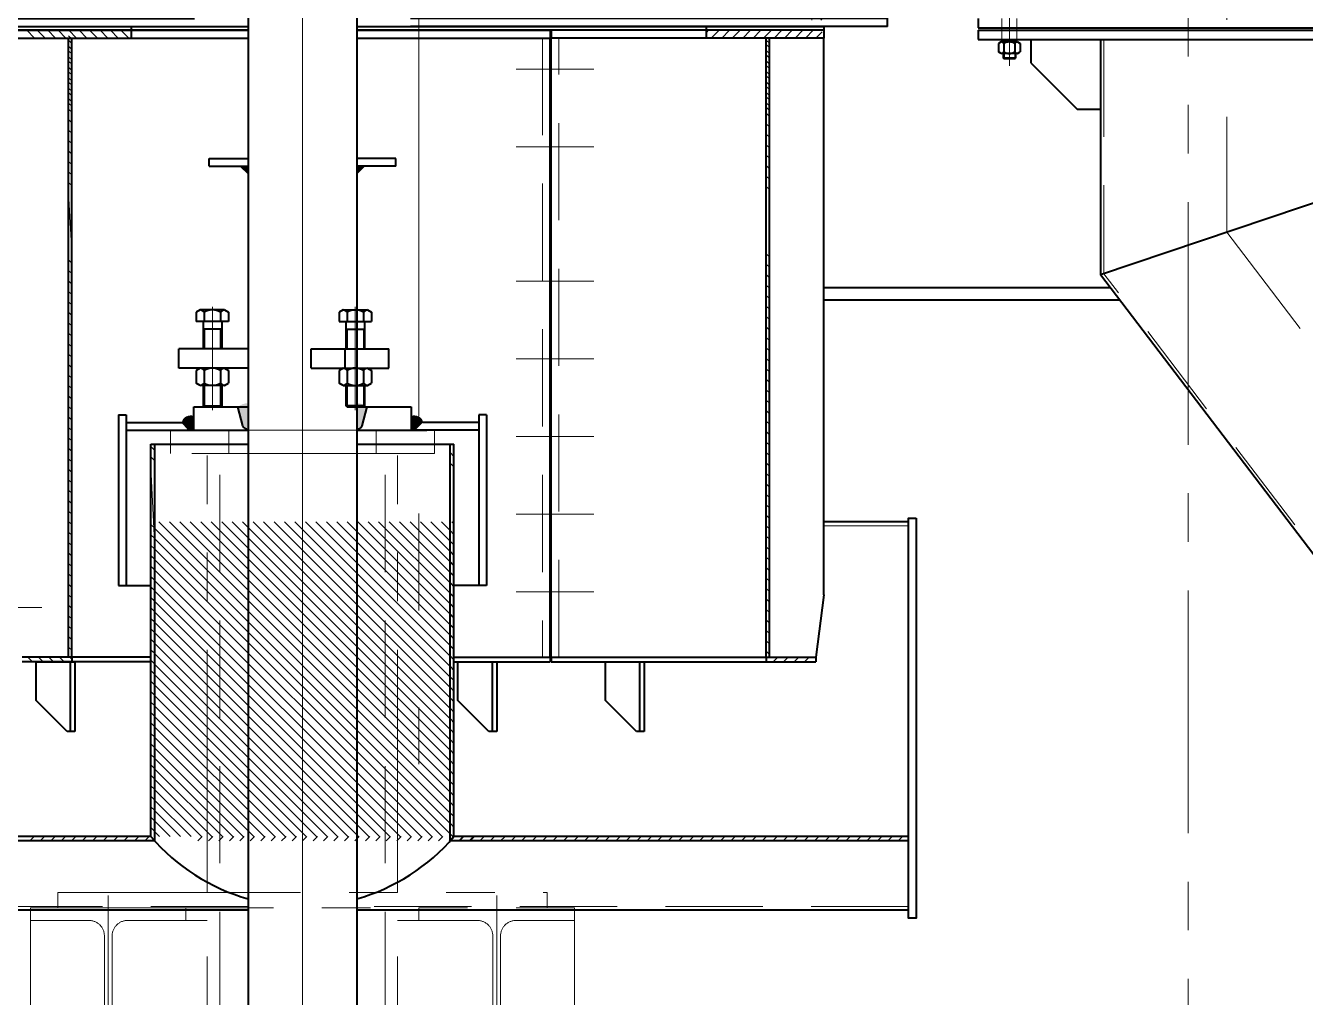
# Model space of a CAD drawing. Header units: millimetres. Extents: x 52110 to 400893, y -153728 to 31997.
# Drawn here: x 187628 to 189276, y -122986 to -121735 of the extents above; entities that cross this region are included whole.
import ezdxf

# ---------------------------------------------------------------- set-up
doc = ezdxf.new("R2010")
doc.units = ezdxf.units.MM
doc.header["$LTSCALE"] = 500
for name, pattern in [('CENTER', [2, 1.25, -0.25, 0.25, -0.25]), ('DASHED', [0.75, 0.5, -0.25]), ('DASHED2', [0.375, 0.25, -0.125]), ('PHANTOM2', [1.25, 0.625, -0.125, 0.125, -0.125, 0.125, -0.125])]:
    doc.linetypes.add(name, pattern=pattern)
for name, color, linetype, lineweight in [('2D', 4, 'PHANTOM2', 20), ('POU', 4, 'Continuous', 20), ('SHI', 7, 'Continuous', 40), ('WEN', 3, 'Continuous', 20), ('XI', 2, 'Continuous', 20), ('XU', 6, 'DASHED2', 20), ('ZHONG', 1, 'CENTER', 20)]:
    doc.layers.add(name, color=color, linetype=linetype, lineweight=lineweight)
doc.layers.add('HAN', color=9, linetype='Continuous')

# ---------------------------------------------------------------- blocks, each defined once
blk = doc.blocks.new('sl')
at = {"layer": 'WEN'}
for points in [[(230363.7216562966, 76452.70173559512), (230373.7216562966, 76442.70173559512), (230373.7216562966, 76452.70173559507)], [(230523.7216562968, 76452.70173559512), (230513.7216562968, 76442.70173559512), (230513.7216562968, 76452.70173559507)], [(230360.3824579768, 76142.70173559955), (230366.8920411733, 76118.40764037403, 0.3394542588641972), (230371.7216703048, 76114.70173559955), (230371.7216703048, 76112.7017355996), (230373.7216703048, 76112.7017355996), (230373.7216703047, 76147.58911399171, 0.169566396676881)], [(230527.060882633, 76142.70173559955), (230520.5512994365, 76118.40764037403, -0.3394542588641972), (230515.7216703051, 76114.70173559955), (230515.721670305, 76112.7017355996), (230513.7216703051, 76112.7017355996), (230513.7216703051, 76147.58911399171, -0.169566396676881)], [(230303.721670304, 76130.7566421731, 0.4257764996662449), (230288.721670304, 76122.7017363967), (230296.721670304, 76114.7017363967), (230296.721670304, 76112.70173639676), (230303.721670304, 76112.70173639676)], [(230583.7216703058, 76130.7566421731, -0.4257764996662449), (230598.7216703058, 76122.7017363967), (230590.7216703058, 76114.7017363967), (230590.7216703058, 76112.70173639676), (230583.7216703058, 76112.70173639676)]]:
    blk.add_hatch(color=256, dxfattribs=at).paths.add_polyline_path(points)
at = {"layer": 'HAN'}
for p, q in [((230501.3216843132, 76242.70175182621), (230501.3216843131, 76217.70175182627)), ((230522.1216843132, 76242.70175182621), (230522.1216843132, 76217.70175182627)), ((230501.3216843131, 76170.40175182623), (230501.3216843132, 76142.70175182621)), ((230522.1216843132, 76170.40175182623), (230522.1216843132, 76142.70175182621))]:
    blk.add_line(p, q, dxfattribs=at)
at = {"layer": 'SHI'}
for p, q in [((230373.7216703051, 79215.57964355982), (230373.721670305, 76192.70175182633)), ((230513.721670305, 79215.57964355976), (230513.721670305, 76217.70175182639)), ((230323.7216562966, 76462.70173559507), (230373.7216562966, 76462.70173559512)), ((230323.7216562966, 76452.70173559507), (230323.7216562966, 76462.70173559507)), ((230563.7216562967, 76462.70173559518), (230513.7216562967, 76462.70173559512)), ((230563.7216562967, 76452.70173559512), (230563.7216562967, 76462.70173559512)), ((230323.7216562966, 76452.70173559507), (230373.7216562966, 76452.70173559512)), ((230563.7216562967, 76452.70173559512), (230513.7216562967, 76452.70173559512)), ((230312.133213037, 76267.70175182616), (230306.9370606142, 76264.70175182616)), ((230306.9370606142, 76264.70175182616), (230306.9370606142, 76252.70175182616)), ((230343.3101275731, 76267.70175182616), (230312.133213037, 76267.70175182616)), ((230317.3293654597, 76264.70175182616), (230317.3293654597, 76252.70175182616)), ((230338.1139751505, 76264.70175182616), (230338.1139751505, 76252.70175182616)), ((230343.3101275731, 76267.70175182616), (230348.5062799958, 76264.70175182616)), ((230348.5062799958, 76264.70175182616), (230348.5062799958, 76252.70175182616)), ((230496.1332270451, 76267.70175182621), (230490.9370746224, 76264.70175182621)), ((230490.9370746224, 76264.70175182621), (230490.9370746224, 76252.70175182621)), ((230496.1332270451, 76267.70175182621), (230527.3101415813, 76267.70175182621)), ((230501.3293794678, 76264.70175182621), (230501.3293794678, 76252.70175182621)), ((230522.1139891586, 76264.70175182621), (230522.1139891586, 76252.70175182621)), ((230527.3101415813, 76267.70175182621), (230532.506294004, 76264.70175182621)), ((230532.506294004, 76264.70175182621), (230532.506294004, 76252.70175182621)), ((230348.5062799958, 76252.70175182616), (230306.9370606142, 76252.70175182616)), ((230315.7216703051, 76252.70175182616), (230315.7216703051, 76217.70175182616)), ((230339.7216703051, 76252.70175182616), (230339.7216703051, 76217.70175182616)), ((230490.9370746224, 76252.70175182621), (230532.506294004, 76252.70175182621)), ((230499.7216843131, 76252.70175182621), (230499.7216843131, 76217.70175182621)), ((230523.7216843131, 76252.70175182621), (230523.7216843131, 76217.70175182621)), ((230339.7216703051, 76242.70175182616), (230315.7216703051, 76242.70175182616)), ((230317.321670305, 76242.70175182616), (230317.321670305, 76217.70175182621)), ((230338.1216703051, 76242.70175182616), (230338.1216703051, 76217.70175182621)), ((230499.7216843131, 76242.70175182621), (230523.7216843131, 76242.70175182621)), ((230284.5758446821, 76192.70175182616), (230284.5758446821, 76217.70175182616)), ((230373.721670305, 76217.70175182616), (230284.5758446821, 76217.70175182616)), ((230373.721670305, 76217.70175182616), (230373.7216703049, 76112.70173559955)), ((230454.8525729846, 76217.70175182621), (230554.8675099361, 76217.70175182621)), ((230454.8525729846, 76192.70175182621), (230454.8525729846, 76217.70175182621)), ((230498.5758586901, 76192.70175182621), (230498.5758586901, 76217.70175182621)), ((230513.7216843132, 76217.70175182621), (230513.7216843133, 74796.70173559955)), ((230554.8675099361, 76192.70175182621), (230554.8675099361, 76217.70175182621)), ((230373.721670305, 76192.70175182616), (230284.5758446821, 76192.70175182616)), ((230312.133213037, 76192.70175182616), (230306.9370606142, 76189.70175182616)), ((230306.9370606142, 76189.70175182616), (230306.9370606142, 76173.40175182617)), ((230343.3101275731, 76192.70175182616), (230312.133213037, 76192.70175182616)), ((230317.3293654597, 76189.70175182616), (230317.3293654597, 76173.40175182617)), ((230338.1139751505, 76189.70175182616), (230338.1139751505, 76173.40175182617)), ((230343.3101275731, 76192.70175182616), (230348.5062799958, 76189.70175182616)), ((230348.5062799958, 76189.70175182616), (230348.5062799958, 76173.40175182617)), ((230373.7216843132, 76192.70175182616), (230373.7216843132, 76112.70173559955)), ((230454.8525729846, 76192.70175182621), (230554.8675099361, 76192.70175182621)), ((230496.1332270451, 76192.70175182621), (230490.9370746224, 76189.70175182621)), ((230490.9370746224, 76189.70175182621), (230490.9370746224, 76173.40175182623)), ((230496.1332270451, 76192.70175182621), (230527.3101415813, 76192.70175182621)), ((230501.3293794678, 76189.70175182621), (230501.3293794678, 76173.40175182623)), ((230522.1139891586, 76189.70175182621), (230522.1139891586, 76173.40175182623)), ((230527.3101415813, 76192.70175182621), (230532.506294004, 76189.70175182621)), ((230532.506294004, 76189.70175182621), (230532.506294004, 76173.40175182623)), ((230312.133213037, 76170.40175182617), (230306.9370606142, 76173.40175182617)), ((230343.3101275731, 76170.40175182617), (230312.133213037, 76170.40175182617)), ((230315.7216703051, 76170.40175182617), (230315.7216703051, 76144.30175182619)), ((230317.321670305, 76170.40175182617), (230317.321670305, 76142.70175182616)), ((230338.1216703051, 76170.40175182617), (230338.1216703051, 76142.70175182616)), ((230339.7216703051, 76170.40175182617), (230339.7216703051, 76144.30175182619)), ((230343.3101275731, 76170.40175182617), (230348.5062799958, 76173.40175182617)), ((230496.1332270451, 76170.40175182623), (230490.9370746224, 76173.40175182623)), ((230496.1332270451, 76170.40175182623), (230527.3101415813, 76170.40175182623)), ((230499.7216843131, 76170.40175182623), (230499.7216843131, 76144.30175182625)), ((230523.7216843132, 76170.40175182623), (230523.7216843131, 76144.30175182625)), ((230527.3101415813, 76170.40175182623), (230532.506294004, 76173.40175182623)), ((230206.7216703046, 76132.70173559949), (230206.7216703046, 75912.70173559949)), ((230206.7216703046, 76132.70173559949), (230216.7216703046, 76132.70173559949)), ((230216.7216703046, 76132.70173559949), (230216.7216703046, 75912.70173559949)), ((230303.721670304, 76112.70172675181), (230303.721670304, 76142.70173559955)), ((230317.321670305, 76142.70175182616), (230315.7216703051, 76144.30175182619)), ((230315.7216703051, 76144.30175182619), (230339.7216703051, 76144.30175182619)), ((230338.1216703051, 76142.70175182616), (230317.321670305, 76142.70175182616)), ((230339.7216703051, 76144.30175182619), (230338.1216703051, 76142.70175182616)), ((230366.8920411734, 76118.40764037397), (230360.3824579769, 76142.70173559949)), ((230366.8920411734, 76118.40764037415), (230360.3824579769, 76142.70173559966)), ((230523.7216843131, 76144.30175182625), (230499.7216843131, 76144.30175182625)), ((230499.7216843131, 76144.30175182625), (230501.3216843132, 76142.70175182621)), ((230501.3216843132, 76142.70175182621), (230522.1216843132, 76142.70175182621)), ((230513.7216703049, 76142.70173574943), (230527.0608826329, 76142.70173559949)), ((230513.7216843132, 76142.70173574943), (230527.0608966412, 76142.70173559949)), ((230520.5512994364, 76118.40764037397), (230527.0608826329, 76142.70173559949)), ((230520.5512994364, 76118.40764037415), (230527.0608826329, 76142.70173559966)), ((230522.1216843132, 76142.70175182621), (230523.7216843131, 76144.30175182625)), ((230583.721670304, 76142.70173559955), (230583.721670304, 76112.70172675181)), ((230670.7216703033, 76132.70173559949), (230670.7216703034, 75912.70173559949)), ((230680.7216703033, 76132.70173559949), (230670.7216703033, 76132.70173559949)), ((230680.7216703033, 76132.70173559949), (230680.7216703034, 75912.70173559949)), ((230216.7216703046, 76122.70173559949), (230288.7216703049, 76122.70173559949)), ((230288.7216703049, 76122.70173640334), (230296.7216703049, 76114.70173640334)), ((230296.7216703049, 76112.70173640334), (230296.7216703049, 76114.70173640334)), ((230371.7216703049, 76112.70173559949), (230371.7216703049, 76114.70173559949)), ((230371.7216703048, 76112.70173559966), (230371.7216703048, 76114.70173559966)), ((230515.7216703049, 76112.70173559949), (230515.7216703049, 76114.70173559949)), ((230515.721670305, 76112.70173559966), (230515.721670305, 76114.70173559966)), ((230670.7216703033, 76122.70173559949), (230598.721670303, 76122.70173559949)), ((230216.7216703046, 76112.70173559949), (230296.7216703049, 76112.70173559949)), ((230283.721670304, 76112.70173559955), (230373.7216703048, 76112.7017355996)), ((230373.7216843132, 76112.70173559955), (230373.7216843133, 74796.70173559949)), ((230513.7216703049, 76112.70173559955), (230603.721670304, 76112.70173559955)), ((230670.7216703033, 76112.70173559949), (230590.721670303, 76112.70173559949)), ((230206.7216703046, 75912.70173559949), (230248.7216843132, 75912.70173559949)), ((230680.7216703034, 75912.70173559949), (230638.7216843131, 75912.70173559949))]:
    blk.add_line(p, q, dxfattribs=at)
at = {"layer": 'SHI', "linetype": 'Continuous'}
for p, q in [((230303.721670304, 76142.70173559955), (230373.7216703049, 76142.70173559955)), ((230513.7216703049, 76142.70173559955), (230583.721670304, 76142.70173559955))]:
    blk.add_line(p, q, dxfattribs=at)
at = {"layer": 'SHI'}
for centre, radius, start, end in [((230310.1007906659, 76258.18149301718), 9.734786514645075, 42.0508284507186, 77.94917155106938), ((230327.7216703051, 76248.20175182621), 19.50000000000048, 57.7957724931019, 122.2042275068981), ((230345.3425499442, 76258.18149301718), 9.734786514645075, 102.0508284489306, 137.9491715492814), ((230494.100804674, 76258.18149301718), 9.734786514645075, 42.0508284507186, 77.94917154763374), ((230511.7216843131, 76248.20175182621), 19.50000000000048, 57.79577249703474, 122.2042275029653), ((230529.3425639523, 76258.18149301718), 9.734786514645075, 102.0508284523663, 137.9491715492814), ((230310.1007906659, 76183.18149301718), 9.734786514645075, 42.0508284507186, 77.94917155106938), ((230327.7216703051, 76173.20175182621), 19.50000000000048, 57.7957724931019, 122.2042275068981), ((230345.3425499442, 76183.18149301718), 9.734786514645075, 102.0508284489306, 137.9491715492814), ((230494.100804674, 76183.18149301718), 9.734786514645075, 42.0508284507186, 77.94917154763374), ((230511.7216843131, 76173.20175182621), 19.50000000000048, 57.79577249703474, 122.2042275029653), ((230529.3425639523, 76183.18149301718), 9.734786514645075, 102.0508284523663, 137.9491715492814), ((230310.1007906659, 76179.92201063526), 9.734786514645075, 282.0508284489306, 317.9491715492814), ((230327.7216703051, 76189.90175182623), 19.50000000000048, 237.7957724931019, 302.2042275068981), ((230345.3425499442, 76179.92201063526), 9.734786514645075, 222.0508284507186, 257.9491715510694), ((230494.100804674, 76179.92201063526), 9.734786514645075, 282.0508284523663, 317.9491715492814), ((230511.7216843131, 76189.90175182623), 19.50000000000048, 237.7957724970347, 302.2042275029653), ((230529.3425639523, 76179.92201063526), 9.734786514645075, 222.0508284507186, 257.9491715476337), ((230371.7216703049, 76119.70173559955), 5, 194.9999999993634, 270), ((230371.7216703048, 76119.70173559972), 5, 194.9999999993634, 270), ((230515.7216703049, 76119.70173559955), 5, 270, 345.0000000006366), ((230515.7216703049, 76119.70173559972), 5, 270, 345.0000000006366)]:
    blk.add_arc(centre, radius, start, end, dxfattribs=at)
at = {"layer": 'WEN'}
for p, q in [((230373.7216562966, 76442.70173559512), (230363.7216562966, 76452.70173559512)), ((230513.7216562968, 76442.70173559512), (230523.7216562968, 76452.70173559512))]:
    blk.add_line(p, q, dxfattribs=at)
for centre, start, end in [((230300.0938116341, 76119.51841344679), 72.1091890501995, 164.3618491817498), ((230587.3495289757, 76119.51841344679), 15.63815081825017, 107.8908109498005)]:
    blk.add_arc(centre, 11.80928208802642, start, end, dxfattribs=at)
at = {"layer": 'ZHONG'}
for p, q in [((230443.7216843132, 75106.80599371798), (230443.7216843132, 79482.7017355978)), ((230327.7216703051, 76271.70175182616), (230327.7216703051, 76138.70175182616)), ((230511.7216843131, 76271.70175182621), (230511.7216843131, 76138.70175182621))]:
    blk.add_line(p, q, dxfattribs=at)
at = {"layer": 'ZHONG', "linetype": 'CENTER'}
blk.add_line((230443.7216843134, 74728.41980021709), (230443.7216843134, 76301.80563320743), dxfattribs=at)
blk = doc.blocks.new('横梁（单管）')
at = {"layer": '2D'}
for p, q in [((170, 1125), (-170, 1125)), ((-170, 1095), (-170, 1125)), ((170, 1095), (170, 1125)), ((170, 1095), (-170, 1095)), ((-122.5, 530), (-122.5, 1095)), ((122.5, 530), (122.5, 1095)), ((-315, 530), (315, 530)), ((-315, 510), (-315, 530)), ((315, 510), (315, 530)), ((-350, 510), (-350, 10)), ((-350, 510), (350, 510)), ((-150, 494), (-150, 510)), ((-122.5, 10), (-122.5, 510)), ((122.5, 10), (122.5, 510)), ((150, 510), (150, 494)), ((350, 510), (350, 10)), ((-350, 494), (-275, 494)), ((-122.5, 494), (-225, 494)), ((122.5, 494), (225, 494)), ((350, 494), (275, 494)), ((-255, 474), (-255, 46)), ((-245, 474), (-245, 46)), ((245, 474), (245, 46)), ((255, 474), (255, 46))]:
    blk.add_line(p, q, dxfattribs=at)
for centre, start, end in [((-275, 474), 0, 90), ((-225, 474), 90, 180), ((225, 474), 0, 90), ((275, 474), 90, 180)]:
    blk.add_arc(centre, 20, start, end, dxfattribs=at)
at = {"layer": 'XU', "linetype": 'DASHED', "ltscale": 0.2}
for p, q in [((-95, 1125), (-95, 1095)), ((95, 1125), (95, 1095))]:
    blk.add_line(p, q, dxfattribs=at)
at = {"layer": 'XU', "linetype": 'DASHED2'}
for p, q in [((-106.5, 5), (-106.5, 1095)), ((106.5, 5), (106.5, 1095))]:
    blk.add_line(p, q, dxfattribs=at)
at = {"layer": 'ZHONG'}
for p, q in [((0, 1223.407072729955), (0, -197.4483419685857)), ((-250, 526), (-250, -10)), ((250, 526), (250, -10))]:
    blk.add_line(p, q, dxfattribs=at)
blk = doc.blocks.new('LDJXKJ')
blk.add_blockref('横梁（单管）', (137704.5665879176, 61578.74449946643))
blk = doc.blocks.new('SFC43')
at = {"layer": 'XI'}
h = blk.add_hatch(dxfattribs=at)
h.set_pattern_fill('ANSI31', color=256, scale=3, angle=90, style=0)
h.set_pattern_definition([(135.0000000005896, (179011.209196714, 98680.77023254876), (-6.735192090796772, -6.735192090804048), [])])
edge = h.paths.add_edge_path()
edge.add_arc((178221.2091967142, 90714.57525918065), 256.2499999999706, 317.8562256905545, 319.5502811383344)
edge.add_arc((178221.2091967142, 90714.57525918065), 256.24999999997, 220.4497188616663, 222.1437743094267)
edge.add_line((178411.2091967142, 90542.63322679765), (178411.2091967142, 90953.32525918068))
edge.add_line((178416.2091967142, 90548.32525918065), (178416.2091967142, 90953.3252591807))
edge.add_line((178031.2091967142, 90542.63322679771), (178031.2091967142, 90953.3252591807))
edge.add_line((178026.2091967142, 90548.32525918074), (178026.2091967142, 90953.3252591807))
at = {"layer": 'SHI'}
for p, q in [((177850.2091967148, 91591.32525918068), (178151.2091827061, 91591.32525918068)), ((177850.2091967148, 91586.32525918068), (178151.2091827061, 91586.32525918068)), ((178151.2091827061, 91586.32525918068), (177850.2091967148, 91586.32525918068)), ((178001.2091967158, 91586.32525918068), (178001.2091967158, 91591.32525918068)), ((178001.2091967158, 91576.32525918068), (178001.2091967158, 91586.32525918068)), ((178291.2091827061, 91591.32525918068), (178892.2091967158, 91591.32525918068)), ((178291.2091827061, 91586.32525918068), (178540.2091967148, 91586.32525918068)), ((178892.2091967157, 91586.32525918068), (178291.2091827061, 91586.32525918068)), ((178540.2091967148, 91586.32525918068), (178540.2091967148, 91576.32525918068)), ((178541.2091967158, 91586.32525918068), (178541.2091967158, 91576.32525918068)), ((178892.2091967157, 91586.32525918068), (178541.2091967158, 91586.32525918068)), ((178741.2091967147, 91586.32525918068), (178741.2091967147, 91591.32525918068)), ((178741.2091967147, 91576.32525918068), (178741.2091967147, 91586.32525918068)), ((178892.2091967158, 91591.32525918068), (178892.2091967157, 91586.32525918068)), ((178892.2091967157, 91586.32525918068), (178892.2091967157, 91576.32525918068)), ((177850.2091967148, 91576.32525918068), (178151.2091827061, 91576.32525918068)), ((177920.209196716, 90779.32525918068), (177920.209196716, 91576.32525918068)), ((177924.209196716, 90779.32525918068), (177924.209196716, 91576.32525918068)), ((178291.2091827061, 91576.32525918068), (178540.2091967148, 91576.32525918068)), ((178530.2091967147, 91576.32525918068), (178540.2091967147, 91576.32525918068)), ((178540.2091967148, 90779.32525918071), (178540.2091967147, 91576.32525918068)), ((178541.2091967147, 90779.32525918068), (178541.2091967147, 91576.32525918068)), ((178892.2091967157, 91576.32525918068), (178541.2091967158, 91576.32525918068)), ((178818.2091967145, 90779.32525918068), (178818.2091967145, 91576.32525918068)), ((178822.2091967145, 90779.32525918068), (178822.2091967145, 91576.32525918068)), ((178892.2091967158, 90859.32525918068), (178892.2091967157, 91576.32525918068)), ((178026.2091967142, 91053.32525918068), (178151.2091827061, 91053.32525918068)), ((178026.2091967142, 90548.32525918074), (178026.2091967142, 91053.32525918068)), ((178026.2091967142, 91053.32525918068), (178151.2091827061, 91053.32525918068)), ((178026.2091967142, 90548.32525918074), (178026.2091967142, 91053.32525918068)), ((178031.2091967142, 90542.63322679771), (178031.2091967142, 91053.32525918068)), ((178031.2091967142, 90542.63322679771), (178031.2091967142, 91053.32525918068)), ((178291.209182706, 91053.32525918068), (178416.2091967142, 91053.32525918068)), ((178291.209182706, 91053.32525918068), (178416.2091967142, 91053.32525918068)), ((178411.2091967142, 90542.63322679765), (178411.2091967142, 91053.32525918068)), ((178411.2091967142, 90542.63322679765), (178411.2091967142, 91053.32525918068)), ((178416.2091967142, 90548.32525918065), (178416.2091967142, 91053.32525918068)), ((178416.2091967142, 90548.32525918065), (178416.2091967142, 91053.32525918068)), ((179001.209196714, 90953.32525918068), (178892.2091967158, 90953.32525918068)), ((179001.209196714, 90953.32525918068), (178892.2091967158, 90953.32525918068)), ((178892.2091967158, 90859.32525918068), (178882.2091967157, 90779.32525918068)), ((178026.2091967142, 90779.32525918068), (177860.2091967148, 90779.32525918068)), ((177924.209196716, 90779.32525918068), (177924.2091967161, 90773.32525918068)), ((178416.2091967142, 90779.32525918071), (178540.2091967148, 90779.32525918071)), ((178540.2091967148, 90779.32525918071), (178540.2091967148, 90773.32525918071)), ((178541.2091967157, 90779.32525918068), (178541.2091967157, 90773.32525918068)), ((178541.2091967157, 90779.32525918068), (178882.2091967157, 90779.32525918068)), ((178818.2091967145, 90779.32525918068), (178818.2091967145, 90773.32525918068)), ((178882.2091967157, 90779.32525918068), (178882.2091967157, 90773.32525918068)), ((178026.2091967142, 90773.32525918068), (177860.2091967148, 90773.32525918068)), ((177878.2091967153, 90773.32525918071), (177928.2091967153, 90773.32525918071)), ((177878.2091967153, 90723.32525918071), (177878.2091967153, 90773.32525918071)), ((177922.2091967153, 90773.32525918071), (177922.2091967153, 90683.32525918071)), ((177928.2091967153, 90773.32525918071), (177928.2091967153, 90683.32525918071)), ((178416.2091967142, 90773.32525918071), (178540.2091967148, 90773.32525918071)), ((178421.2091967158, 90773.32525918071), (178471.2091967158, 90773.32525918071)), ((178421.2091967158, 90723.32525918071), (178421.2091967158, 90773.32525918071)), ((178465.2091967158, 90773.32525918071), (178465.2091967158, 90683.32525918071)), ((178471.2091967158, 90773.32525918071), (178471.2091967158, 90683.32525918071)), ((178541.2091967157, 90773.32525918068), (178882.2091967157, 90773.32525918068)), ((178611.2091967158, 90773.32525918071), (178661.2091967158, 90773.32525918071)), ((178611.2091967158, 90723.32525918071), (178611.2091967158, 90773.32525918071)), ((178655.2091967158, 90773.32525918071), (178655.2091967158, 90683.32525918071)), ((178661.2091967158, 90773.32525918071), (178661.2091967158, 90683.32525918071)), ((177918.2091967153, 90683.32525918071), (177878.2091967153, 90723.32525918071)), ((178461.2091967158, 90683.32525918071), (178421.2091967158, 90723.32525918071)), ((178651.2091967158, 90683.32525918071), (178611.2091967158, 90723.32525918071)), ((177928.2091967153, 90683.32525918071), (177918.2091967153, 90683.32525918071)), ((178471.2091967158, 90683.32525918071), (178461.2091967158, 90683.32525918071)), ((178661.2091967158, 90683.32525918071), (178651.2091967158, 90683.32525918071)), ((178026.2091967142, 90548.32525918068), (174941.7091967132, 90548.32525918065)), ((178026.2091967142, 90548.32525918068), (174941.7091967132, 90548.32525918065)), ((179001.209196714, 90548.32525918068), (178416.2091967142, 90548.32525918068)), ((179001.209196714, 90548.32525918068), (178416.2091967142, 90548.32525918068)), ((178031.1170651209, 90542.73508923693), (174934.0728336096, 90542.7350892369)), ((178031.1170651209, 90542.73508923693), (174934.0728336096, 90542.7350892369)), ((179001.209196714, 90542.73508923693), (178411.3013283076, 90542.73508923693)), ((179001.209196714, 90542.73508923693), (178411.3013283076, 90542.73508923693)), ((178151.209182706, 90453.32525918068), (174810.209196711, 90453.32525918065)), ((178151.209182706, 90453.32525918068), (174810.209196711, 90453.32525918065)), ((179001.209196714, 90453.32525918068), (178291.209182706, 90453.32525918068)), ((179001.209196714, 90453.32525918068), (178291.209182706, 90453.32525918068))]:
    blk.add_line(p, q, dxfattribs=at)
blk.add_lwpolyline([(179011.209196714, 90958.32525918068), (179011.209196714, 90443.32525918068), (179001.209196714, 90443.32525918068), (179001.209196714, 90958.32525918068)], close=True, dxfattribs=at)
for start, end in [(220.449718861268, 254.1469654111141), (220.449718861268, 254.1469654111141), (285.8530280769462, 319.550281138732), (285.8530280769462, 319.550281138732)]:
    blk.add_arc((178221.2091967142, 90714.57525918065), 256.2499999999739, start, end, dxfattribs=at)
at = {"layer": 'XI'}
for p, q in [((177876.3604271788, 91576.32525918068), (177866.3604271788, 91586.32525918071)), ((177889.8308113604, 91576.32525918068), (177879.8308113604, 91586.32525918068)), ((177903.301195542, 91576.32525918071), (177893.301195542, 91586.32525918071)), ((177916.7715797236, 91576.32525918068), (177906.7715797236, 91586.32525918068)), ((177930.2419639052, 91576.32525918068), (177920.2419639052, 91586.32525918068)), ((177943.7123480868, 91576.32525918071), (177933.7123480868, 91586.32525918071)), ((177957.1827322684, 91576.32525918068), (177947.1827322684, 91586.32525918068)), ((177970.6531164499, 91576.32525918071), (177960.6531164499, 91586.32525918071)), ((177984.1235006315, 91576.32525918068), (177974.1235006316, 91586.32525918068)), ((177997.5938848132, 91576.32525918068), (177987.5938848131, 91586.32525918071)), ((178001.2091967158, 91586.18033145962), (178001.0642689948, 91586.32525918068)), ((178741.2091967147, 91583.49948517731), (178744.0349707181, 91586.32525918068)), ((178747.5053548997, 91576.32525918068), (178757.5053548997, 91586.32525918071)), ((178760.9757390813, 91576.32525918068), (178770.9757390813, 91586.32525918071)), ((178774.4461232629, 91576.32525918068), (178784.4461232629, 91586.32525918068)), ((178787.9165074445, 91576.32525918068), (178797.9165074445, 91586.32525918068)), ((178801.3868916261, 91576.32525918068), (178811.3868916261, 91586.32525918068)), ((178814.8572758078, 91576.32525918071), (178824.8572758077, 91586.32525918068)), ((178828.3276599893, 91576.32525918068), (178838.3276599893, 91586.32525918068)), ((178841.7980441709, 91576.32525918068), (178851.7980441709, 91586.32525918068)), ((178855.2684283525, 91576.32525918068), (178865.2684283525, 91586.32525918071)), ((178868.7388125341, 91576.32525918068), (178878.7388125341, 91586.32525918068)), ((177924.209196716, 91575.10150407773), (177920.209196716, 91579.10150407773)), ((177924.209196716, 91569.39419334888), (177920.209196716, 91573.39419334888)), ((178822.2091967145, 91569.70374069657), (178818.2091967145, 91573.70374069654)), ((178882.2091967157, 91576.32525918065), (178890.1987153511, 91584.31477781606)), ((177924.209196716, 91561.63111989613), (177920.209196716, 91565.63111989613)), ((177924.209196716, 91555.92380916729), (177920.209196716, 91559.92380916729)), ((177924.209196716, 91548.16073571454), (177920.209196716, 91552.16073571454)), ((178822.2091967145, 91563.99642996775), (178818.2091967145, 91567.99642996775)), ((178822.2091967145, 91556.23335651495), (178818.2091967145, 91560.23335651495)), ((178822.2091967145, 91550.52604578616), (178818.2091967145, 91554.52604578616)), ((177924.209196716, 91542.4534249857), (177920.209196716, 91546.4534249857)), ((177924.209196716, 91534.69035153295), (177920.209196716, 91538.69035153295)), ((178822.2091967145, 91542.76297233335), (178818.2091967145, 91546.76297233335)), ((178822.2091967145, 91537.05566160457), (178818.2091967145, 91541.05566160457)), ((177924.209196716, 91528.9830408041), (177920.209196716, 91532.9830408041)), ((177924.209196716, 91521.21996735135), (177920.209196716, 91525.21996735135)), ((177924.209196716, 91515.51265662251), (177920.209196716, 91519.51265662251)), ((178822.2091967145, 91529.29258815176), (178818.2091967145, 91533.29258815173)), ((178822.2091967145, 91523.58527742294), (178818.2091967145, 91527.58527742294)), ((178822.2091967145, 91515.82220397014), (178818.2091967145, 91519.82220397014)), ((177924.209196716, 91507.74958316976), (177920.209196716, 91511.74958316976)), ((177924.209196716, 91502.04227244091), (177920.209196716, 91506.04227244091)), ((178822.2091967145, 91510.11489324135), (178818.2091967145, 91514.11489324135)), ((178822.2091967145, 91502.35181978851), (178818.2091967145, 91506.35181978851)), ((177924.209196716, 91494.27919898817), (177920.209196716, 91498.27919898817)), ((177924.209196716, 91488.57188825932), (177920.209196716, 91492.57188825932)), ((178822.2091967145, 91496.64450905976), (178818.2091967145, 91500.64450905973)), ((178822.2091967145, 91488.88143560695), (178818.2091967145, 91492.88143560695)), ((178822.2091967145, 91483.17412487816), (178818.2091967145, 91487.17412487816)), ((177924.209196716, 91480.80881480657), (177920.2091967161, 91484.80881480654)), ((177924.209196716, 91467.33843062498), (177920.209196716, 91471.33843062498)), ((178822.2091967145, 91475.41105142533), (178818.2091967145, 91479.41105142533)), ((177924.209196716, 91453.86804644339), (177920.209196716, 91457.86804644339)), ((178822.2091967145, 91461.94066724373), (178818.2091967145, 91465.94066724373)), ((177924.209196716, 91440.39766226179), (177920.209196716, 91444.39766226179)), ((178822.2091967145, 91448.47028306214), (178818.2091967145, 91452.47028306214)), ((178822.2091967145, 91434.99989888055), (178818.2091967145, 91438.99989888055)), ((177924.209196716, 91426.9272780802), (177920.209196716, 91430.92727808017)), ((178822.2091967145, 91421.52951469892), (178818.2091967145, 91425.52951469892)), ((177924.209196716, 91413.45689389858), (177920.209196716, 91417.45689389858)), ((177924.209196716, 91399.98650971701), (177920.209196716, 91403.98650971701)), ((178822.2091967145, 91408.05913051733), (178818.2091967145, 91412.05913051733)), ((177924.209196716, 91386.51612553542), (177920.209196716, 91390.51612553542)), ((178822.2091967145, 91394.58874633574), (178818.2091967145, 91398.58874633574)), ((177924.209196716, 91300.04574135382), (177920.209196716, 91377.04574135382)), ((178822.2091967145, 91381.11836215414), (178818.2091967145, 91385.11836215414)), ((177924.209196716, 91286.57535717223), (177920.209196716, 91290.57535717223)), ((178822.2091967145, 91294.64797797255), (178818.2091967145, 91298.64797797252)), ((177924.209196716, 91273.10497299064), (177920.209196716, 91277.10497299067)), ((178822.2091967145, 91281.17759379096), (178818.2091967145, 91285.17759379093)), ((178822.2091967145, 91267.70720960936), (178818.2091967145, 91271.70720960936)), ((177924.209196716, 91259.63458880904), (177920.209196716, 91263.63458880904)), ((178822.2091967145, 91254.23682542774), (178818.2091967145, 91258.23682542774)), ((177924.209196716, 91246.16420462745), (177920.209196716, 91250.16420462745)), ((178822.2091967145, 91240.76644124612), (178818.2091967145, 91244.76644124612)), ((177924.209196716, 91232.69382044586), (177920.209196716, 91236.69382044586)), ((177924.209196716, 91219.22343626426), (177920.209196716, 91223.22343626426)), ((178822.2091967145, 91227.29605706452), (178818.2091967145, 91231.29605706452)), ((177924.209196716, 91205.75305208267), (177920.209196716, 91209.75305208267)), ((178822.2091967145, 91213.82567288293), (178818.2091967145, 91217.82567288293)), ((177924.209196716, 91192.28266790108), (177920.209196716, 91196.28266790108)), ((178822.2091967145, 91200.35528870134), (178818.2091967145, 91204.3552887013)), ((178822.2091967145, 91186.88490451974), (178818.2091967145, 91190.88490451971)), ((177924.209196716, 91178.81228371948), (177920.209196716, 91182.81228371948)), ((178822.2091967145, 91173.41452033815), (178818.2091967145, 91177.41452033812)), ((177924.209196716, 91165.34189953789), (177920.209196716, 91169.34189953789)), ((178822.2091967145, 91159.94413615653), (178818.2091967145, 91163.94413615653)), ((177924.209196716, 91151.8715153563), (177920.2091967161, 91155.87151535627)), ((177924.209196716, 91138.4011311747), (177920.2091967161, 91142.40113117467)), ((178822.2091967145, 91146.47375197493), (178818.2091967145, 91150.47375197493)), ((177924.209196716, 91124.93074699311), (177920.209196716, 91128.93074699311)), ((178822.2091967145, 91133.00336779331), (178818.2091967145, 91137.00336779331)), ((178822.2091967145, 91119.53298361172), (178818.2091967145, 91123.53298361172)), ((177924.209196716, 91111.46036281151), (177920.209196716, 91115.46036281151)), ((178822.2091967145, 91106.06259943012), (178818.2091967145, 91110.06259943012)), ((177924.209196716, 91097.98997862992), (177920.209196716, 91101.98997862992)), ((178822.2091967145, 91092.5922152485), (178818.2091967145, 91096.5922152485)), ((177924.209196716, 91084.5195944483), (177920.209196716, 91088.51959444833)), ((177924.209196716, 91071.04921026673), (177920.209196716, 91075.0492102667)), ((178822.2091967145, 91079.12183106694), (178818.2091967145, 91083.1218310669)), ((177924.209196716, 91057.57882608514), (177920.209196716, 91061.57882608514)), ((178822.2091967145, 91065.65144688531), (178818.2091967145, 91069.65144688531)), ((177924.209196716, 91044.10844190355), (177920.209196716, 91048.10844190358)), ((178031.2091967142, 91045.43166705105), (178026.2091967142, 91050.43166705105)), ((178416.2091967142, 91037.60242413584), (178411.2091967142, 91042.60242413587)), ((178822.2091967145, 91052.18106270372), (178818.2091967145, 91056.18106270372)), ((178822.2091967145, 91038.71067852213), (178818.2091967145, 91042.7106785221)), ((177924.209196716, 91030.63805772195), (177920.209196716, 91034.63805772195)), ((178031.2091967142, 91031.96128286942), (178026.2091967142, 91036.96128286942)), ((178416.2091967142, 91024.13203995425), (178411.2091967142, 91029.13203995427)), ((178822.2091967145, 91025.2402943405), (178818.2091967145, 91029.2402943405)), ((177924.209196716, 91017.16767354036), (177920.209196716, 91021.16767354036)), ((178031.2091967142, 90918.49089868783), (178026.2091967142, 91023.49089868786)), ((178822.2091967145, 91011.76991015891), (178818.2091967145, 91015.76991015891)), ((177924.209196716, 91003.69728935877), (177920.209196716, 91007.69728935877)), ((177924.209196716, 90990.22690517717), (177920.209196716, 90994.22690517717)), ((178822.2091967145, 90998.29952597732), (178818.2091967145, 91002.29952597732)), ((177924.209196716, 90976.75652099558), (177920.209196716, 90980.75652099558)), ((178822.2091967145, 90984.82914179572), (178818.2091967145, 90988.82914179572)), ((178822.2091967145, 90971.35875761413), (178818.2091967145, 90975.3587576141)), ((177924.209196716, 90963.28613681399), (177920.209196716, 90967.28613681399)), ((178822.2091967145, 90957.88837343254), (178818.2091967145, 90961.8883734325)), ((177924.209196716, 90949.81575263239), (177920.209196716, 90953.81575263239)), ((178822.2091967145, 90944.41798925094), (178818.2091967145, 90948.41798925091)), ((177924.209196716, 90936.3453684508), (177920.209196716, 90940.3453684508)), ((177924.209196716, 90922.8749842692), (177920.209196716, 90926.8749842692)), ((178822.2091967145, 90930.94760506932), (178818.2091967145, 90934.94760506929)), ((177924.209196716, 90909.40460008761), (177920.209196716, 90913.40460008758)), ((178031.2091967142, 90905.02051450624), (178026.2091967142, 90910.02051450624)), ((178416.2091967142, 90910.66165577265), (178411.2091967142, 90915.66165577268)), ((178822.2091967145, 90917.47722088773), (178818.2091967145, 90921.4772208877)), ((177924.209196716, 90895.93421590602), (177920.209196716, 90899.93421590602)), ((178031.2091967142, 90891.55013032464), (178026.2091967142, 90896.55013032464)), ((178416.2091967142, 90897.19127159106), (178411.2091967142, 90902.19127159106)), ((178822.2091967145, 90904.0068367061), (178818.2091967145, 90908.0068367061)), ((178822.2091967145, 90890.53645252451), (178818.2091967145, 90894.53645252451)), ((177924.209196716, 90882.46383172442), (177920.209196716, 90886.46383172442)), ((178031.2091967142, 90878.07974614305), (178026.2091967142, 90883.07974614305)), ((178416.2091967142, 90883.72088740946), (178411.2091967142, 90888.7208874095)), ((178822.2091967145, 90877.06606834292), (178818.2091967145, 90881.06606834292)), ((177924.209196716, 90868.99344754283), (177920.209196716, 90872.99344754283)), ((178031.2091967142, 90864.60936196145), (178026.2091967142, 90869.60936196143)), ((178416.2091967142, 90870.25050322787), (178411.2091967142, 90875.25050322787)), ((178416.2091967142, 90856.78011904625), (178411.2091967142, 90861.78011904625)), ((178822.2091967145, 90863.5956841613), (178818.2091967145, 90867.5956841613)), ((177924.209196716, 90855.52306336124), (177920.209196716, 90859.52306336124)), ((177924.209196716, 90842.05267917964), (177920.209196716, 90846.05267917964)), ((178031.2091967142, 90851.13897777986), (178026.2091967142, 90856.13897777983)), ((178416.2091967142, 90843.30973486466), (178411.2091967142, 90848.30973486466)), ((178822.2091967145, 90850.1252999797), (178818.2091967145, 90854.1252999797)), ((177924.209196716, 90828.58229499805), (177920.209196716, 90832.58229499805)), ((178031.2091967142, 90837.66859359824), (178026.2091967142, 90842.66859359824)), ((178031.2091967142, 90824.19820941662), (178026.2091967142, 90829.19820941665)), ((178416.2091967142, 90829.83935068306), (178411.2091967142, 90834.83935068306)), ((178822.2091967145, 90836.6549157981), (178818.2091967145, 90840.6549157981)), ((178822.2091967145, 90823.18453161651), (178818.2091967145, 90827.18453161648)), ((177924.209196716, 90815.11191081646), (177920.209196716, 90819.11191081646)), ((178031.2091967142, 90810.72782523502), (178026.2091967142, 90815.72782523505)), ((178416.2091967142, 90816.36896650147), (178411.2091967142, 90821.36896650147)), ((178822.2091967145, 90809.71414743492), (178818.2091967145, 90813.71414743489)), ((177924.209196716, 90801.64152663483), (177920.209196716, 90805.64152663486)), ((178031.2091967142, 90797.25744105343), (178026.2091967142, 90802.25744105343)), ((178416.2091967142, 90802.89858231985), (178411.2091967142, 90807.89858231987)), ((178416.2091967142, 90789.42819813825), (178411.2091967142, 90794.42819813825)), ((178822.2091967145, 90796.2437632533), (178818.2091967145, 90800.2437632533)), ((177873.8374219879, 90773.32525918068), (177867.8374219879, 90779.32525918071)), ((177887.3078061695, 90773.32525918068), (177881.3078061695, 90779.32525918068)), ((177900.7781903511, 90773.32525918068), (177894.7781903511, 90779.32525918068)), ((177914.2485745327, 90773.32525918071), (177908.2485745327, 90779.32525918068)), ((177924.209196716, 90788.17114245327), (177920.209196716, 90792.17114245324)), ((177924.209196716, 90776.83502117897), (177921.7189587143, 90779.32525918068)), ((178031.2091967142, 90783.78705687184), (178026.2091967142, 90788.78705687184)), ((178416.2091967142, 90775.95781395666), (178411.2091967142, 90780.95781395666)), ((178822.2091967145, 90782.7733790717), (178818.2091967145, 90786.7733790717)), ((178818.2091967145, 90777.85706886367), (178819.6773870315, 90779.32525918068)), ((178827.1477712131, 90773.32525918068), (178833.1477712131, 90779.32525918071)), ((178840.6181553947, 90773.32525918068), (178846.6181553947, 90779.32525918071)), ((178854.0885395764, 90773.32525918071), (178860.0885395763, 90779.32525918068)), ((178867.5589237579, 90773.32525918068), (178873.5589237579, 90779.32525918068)), ((178031.2091967142, 90770.31667269024), (178026.2091967142, 90775.31667269024)), ((178031.2091967142, 90756.84628850865), (178026.2091967142, 90761.84628850865)), ((178416.2091967142, 90762.48742977506), (178411.2091967142, 90767.48742977506)), ((178881.0293079395, 90773.32525918068), (178882.2091967157, 90774.50514795684)), ((178031.2091967142, 90743.37590432703), (178026.2091967142, 90748.37590432703)), ((178416.2091967142, 90749.01704559344), (178411.2091967142, 90754.01704559344)), ((178031.2091967142, 90729.90552014543), (178026.2091967142, 90734.90552014543)), ((178416.2091967142, 90735.54666141182), (178411.2091967142, 90740.54666141185)), ((178031.2091967142, 90716.43513596381), (178026.2091967142, 90721.43513596381)), ((178416.2091967142, 90722.07627723026), (178411.2091967142, 90727.07627723026)), ((178416.2091967142, 90708.60589304866), (178411.2091967142, 90713.60589304866)), ((178031.2091967142, 90702.96475178222), (178026.2091967142, 90707.96475178222)), ((178416.2091967142, 90695.13550886707), (178411.2091967142, 90700.13550886707)), ((178031.2091967142, 90689.49436760062), (178026.2091967142, 90694.49436760062)), ((178031.2091967142, 90676.02398341903), (178026.2091967142, 90681.02398341903)), ((178416.2091967142, 90681.66512468547), (178411.2091967142, 90686.66512468545)), ((178031.2091967142, 90662.55359923744), (178026.2091967142, 90667.55359923744)), ((178416.2091967142, 90668.19474050388), (178411.2091967142, 90673.19474050385)), ((178031.2091967142, 90649.08321505584), (178026.2091967142, 90654.08321505584)), ((178416.2091967142, 90654.72435632226), (178411.2091967142, 90659.72435632223)), ((178416.2091967142, 90641.25397214066), (178411.2091967142, 90646.25397214064)), ((178031.2091967142, 90635.61283087422), (178026.2091967142, 90640.61283087422)), ((178416.2091967142, 90627.78358795904), (178411.2091967142, 90632.78358795904)), ((178031.2091967142, 90622.14244669263), (178026.2091967142, 90627.1424466926)), ((178031.2091967142, 90608.67206251103), (178026.2091967142, 90613.672062511)), ((178416.2091967142, 90614.31320377745), (178411.2091967142, 90619.31320377742)), ((178031.2091967142, 90595.20167832941), (178026.2091967142, 90600.20167832941)), ((178416.2091967142, 90600.84281959585), (178411.2091967142, 90605.84281959583)), ((178031.2091967142, 90581.73129414782), (178026.2091967142, 90586.73129414782)), ((178416.2091967142, 90587.37243541426), (178411.2091967142, 90592.37243541423)), ((178031.2091967142, 90568.26090996622), (178026.2091967142, 90573.2609099662)), ((178416.2091967142, 90573.90205123267), (178411.2091967142, 90578.90205123264)), ((178416.2091967142, 90560.43166705105), (178411.2091967142, 90565.43166705105)), ((177870.1711006619, 90542.73508923693), (177875.7612706059, 90548.32525918097)), ((177883.6414848435, 90542.73508923693), (177889.2316547875, 90548.32525918097)), ((177897.111869025, 90542.73508923693), (177902.7020389691, 90548.32525918094)), ((177910.5822532066, 90542.73508923693), (177916.1724231506, 90548.32525918089)), ((177924.0526373883, 90542.73508923693), (177929.6428073322, 90548.32525918089)), ((177937.5230215699, 90542.7350892369), (177943.1131915138, 90548.32525918086)), ((177950.9934057515, 90542.73508923693), (177956.5835756954, 90548.32525918083)), ((177964.4637899331, 90542.73508923693), (177970.0539598769, 90548.3252591808)), ((177977.9341741147, 90542.73508923693), (177983.5243440585, 90548.32525918077)), ((177991.4045582963, 90542.73508923693), (177996.9947282401, 90548.32525918074)), ((178004.8749424779, 90542.73508923693), (178010.4651124217, 90548.32525918071)), ((178018.3453266595, 90542.73508923693), (178023.9354966032, 90548.32525918071)), ((178031.2091967142, 90554.79052578463), (178026.2091967142, 90559.7905257846)), ((178086.6518915818, 90542.73508923693), (178092.2420615272, 90548.32525918237)), ((178100.1222757634, 90542.73508923693), (178105.7124457088, 90548.32525918234)), ((178113.592659945, 90542.73508923693), (178119.1828298904, 90548.32525918231)), ((178127.0630441266, 90542.73508923693), (178132.653214072, 90548.32525918228)), ((178140.5334283082, 90542.73508923693), (178146.1235982536, 90548.32525918228)), ((178154.0038124898, 90542.73508923693), (178159.5939824351, 90548.32525918222)), ((178167.4741966714, 90542.73508923693), (178173.0643666167, 90548.3252591822)), ((178180.944580853, 90542.73508923693), (178186.5347507983, 90548.32525918217)), ((178194.4149650346, 90542.73508923693), (178200.0051349798, 90548.32525918214)), ((178207.8853492162, 90542.7350892369), (178213.4755191614, 90548.32525918211)), ((178221.3557333978, 90542.73508923693), (178226.945903343, 90548.32525918208)), ((178234.8261175794, 90542.73508923693), (178240.4162875245, 90548.32525918205)), ((178248.296501761, 90542.7350892369), (178253.8866717061, 90548.32525918202)), ((178261.7668859426, 90542.73508923693), (178267.3570558877, 90548.32525918199)), ((178275.2372701242, 90542.73508923693), (178280.8274400693, 90548.32525918196)), ((178288.7076543059, 90542.73508923696), (178294.2978242509, 90548.32525918196)), ((178302.1780384874, 90542.73508923693), (178307.7682084324, 90548.3252591819)), ((178315.648422669, 90542.73508923693), (178321.238592614, 90548.3252591819)), ((178329.1188068506, 90542.7350892369), (178334.7089767955, 90548.32525918185)), ((178342.5891910322, 90542.7350892369), (178348.1793609771, 90548.32525918182)), ((178356.0595752138, 90542.7350892369), (178361.6497451587, 90548.32525918179)), ((178369.5299593954, 90542.73508923696), (178375.1201293403, 90548.32525918179)), ((178383.000343577, 90542.73508923696), (178388.5905135219, 90548.32525918176)), ((178396.4707277586, 90542.73508923693), (178402.0608977034, 90548.32525918173)), ((178409.9411119402, 90542.73508923693), (178415.531281885, 90548.3252591817)), ((178415.5789486727, 90547.5915309109), (178411.2091967142, 90551.96128286942)), ((178422.4568521075, 90542.73508923693), (178428.0470220535, 90548.32525918292)), ((178423.4114961218, 90542.7350892369), (178429.0016660666, 90548.32525918167)), ((178435.9272362891, 90542.73508923693), (178441.517406235, 90548.32525918286)), ((178436.8818803034, 90542.7350892369), (178442.4720502482, 90548.32525918164)), ((178449.3976204707, 90542.73508923693), (178454.9877904166, 90548.3252591828)), ((178462.8680046523, 90542.7350892369), (178468.4581745981, 90548.32525918275)), ((178476.3383888339, 90542.73508923693), (178481.9285587797, 90548.32525918272)), ((178489.8087730155, 90542.73508923693), (178495.3989429612, 90548.32525918266)), ((178503.2791571971, 90542.73508923693), (178508.8693271428, 90548.3252591826)), ((178516.7495413787, 90542.73508923693), (178522.3397113243, 90548.32525918254)), ((178530.2199255603, 90542.73508923693), (178535.8100955058, 90548.32525918249)), ((178543.6903097419, 90542.73508923693), (178549.2804796874, 90548.32525918246)), ((178557.1606939235, 90542.73508923693), (178562.750863869, 90548.3252591824)), ((178570.6310781051, 90542.73508923693), (178576.2212480505, 90548.32525918234)), ((178584.1014622867, 90542.73508923693), (178589.691632232, 90548.32525918228)), ((178597.5718464683, 90542.73508923693), (178603.1620164136, 90548.32525918222)), ((178611.0422306499, 90542.7350892369), (178616.6324005951, 90548.32525918217)), ((178624.5126148315, 90542.73508923693), (178630.1027847767, 90548.32525918214)), ((178637.9829990131, 90542.73508923693), (178643.5731689582, 90548.32525918208)), ((178651.4533831947, 90542.73508923693), (178657.0435531398, 90548.32525918202)), ((178664.9237673763, 90542.73508923693), (178670.5139373213, 90548.32525918196)), ((178678.3941515579, 90542.73508923693), (178683.9843215029, 90548.32525918193)), ((178691.8645357395, 90542.73508923693), (178697.4547056844, 90548.32525918185)), ((178705.3349199211, 90542.73508923693), (178710.925089866, 90548.32525918182)), ((178718.8053041027, 90542.73508923693), (178724.3954740475, 90548.32525918176)), ((178732.2756882843, 90542.73508923693), (178737.8658582291, 90548.3252591817)), ((178745.7460724659, 90542.7350892369), (178751.3362424106, 90548.32525918164)), ((178759.2164566475, 90542.7350892369), (178764.8066265922, 90548.32525918161)), ((178772.6868408291, 90542.73508923693), (178778.2770107737, 90548.32525918155)), ((178786.1572250107, 90542.73508923693), (178791.7473949553, 90548.3252591815)), ((178799.6276091923, 90542.73508923693), (178805.2177791368, 90548.32525918144)), ((178813.0979933739, 90542.73508923693), (178818.6881633184, 90548.32525918141)), ((178826.5683775555, 90542.7350892369), (178832.1585474999, 90548.32525918132)), ((178840.0387617371, 90542.73508923693), (178845.6289316815, 90548.32525918129)), ((178853.5091459187, 90542.73508923693), (178859.099315863, 90548.32525918123)), ((178866.9795301003, 90542.73508923693), (178872.5697000446, 90548.32525918118)), ((178880.4499142819, 90542.73508923693), (178886.0400842261, 90548.32525918112)), ((178893.9202984635, 90542.73508923693), (178899.5104684077, 90548.32525918109)), ((178907.3906826451, 90542.73508923693), (178912.9808525892, 90548.32525918103)), ((178920.8610668267, 90542.73508923693), (178926.4512367708, 90548.32525918097)), ((178934.3314510083, 90542.73508923696), (178939.9216209523, 90548.32525918094)), ((178947.8018351899, 90542.73508923693), (178953.3920051339, 90548.32525918086)), ((178961.2722193715, 90542.73508923693), (178966.8623893154, 90548.32525918083)), ((178974.7426035531, 90542.73508923693), (178980.3327734969, 90548.32525918077)), ((178988.2129877347, 90542.73508923693), (178993.8031576785, 90548.32525918071))]:
    blk.add_line(p, q, dxfattribs=at)
at = {"layer": 'XU'}
for p, q in [((178530.2091967147, 91576.32525918068), (178530.2091967147, 90779.32525918071)), ((178551.2091967147, 90779.32525918068), (178551.2091967147, 91576.32525918068)), ((179001.209196714, 90948.32525918068), (178892.2091967158, 90948.32525918068)), ((179001.209196714, 90948.32525918068), (178892.2091967158, 90948.32525918068)), ((178151.209182706, 90458.32525918068), (174810.209196711, 90458.32525918065)), ((178151.209182706, 90458.32525918068), (174810.209196711, 90458.32525918065)), ((179001.209196714, 90458.32525918068), (178291.209182706, 90458.32525918068)), ((179001.209196714, 90458.32525918068), (178291.209182706, 90458.32525918068))]:
    blk.add_line(p, q, dxfattribs=at)
at = {"layer": 'ZHONG'}
for p, q in [((178371.2091967153, 91714.32525918068), (178371.2091967153, 90641.32525918068)), ((178596.2091967148, 91536.32525918068), (178496.2091967148, 91536.32525918068)), ((178596.2091967148, 91536.32525918068), (178496.2091967148, 91536.32525918068)), ((178596.2091967148, 91436.32525918068), (178496.2091967148, 91436.32525918068)), ((178596.2091967148, 91263.32525918068), (178496.2091967148, 91263.32525918068)), ((178221.2091967142, 91205.82525918068), (178221.2091967142, 90205.82525918068)), ((178221.2091967142, 91205.82525918068), (178221.2091967142, 90205.82525918068)), ((178596.2091967148, 91163.32525918068), (178496.2091967148, 91163.32525918068)), ((178596.2091967148, 91063.32525918068), (178496.2091967148, 91063.32525918068)), ((178596.2091967148, 90963.32525918068), (178496.2091967148, 90963.32525918068)), ((178596.2091967148, 90863.32525918068), (178496.2091967148, 90863.32525918068)), ((177885.6359014519, 90843.32525918065), (177730.8063832569, 90843.32525918065))]:
    blk.add_line(p, q, dxfattribs=at)
blk = doc.blocks.new('ZC')
at = {"layer": 'HAN'}
for p, q in [((193541.5205856627, 70412.55971780943), (193541.5205856627, 70405.4597178094)), ((193555.3205856627, 70412.55971780943), (193555.3205856627, 70405.4597178094))]:
    blk.add_line(p, q, dxfattribs=at)
at = {"layer": 'SHI'}
for p, q in [((193508.4205856626, 70457.4597178094), (193508.4205856627, 70445.45971780934)), ((193508.4205856626, 70445.45971780934), (194148.4205856627, 70445.4597178094)), ((193508.4205856626, 70442.45971780934), (194148.4205856627, 70442.4597178094)), ((193508.4205856627, 70442.45971780934), (193508.4205856626, 70430.4597178094)), ((193508.4205856626, 70430.4597178094), (194148.4205856627, 70430.4597178094)), ((193538.0282808173, 70427.4597178094), (193534.5641792022, 70425.4597178094)), ((193534.5641792022, 70425.4597178094), (193534.5641792022, 70414.55971780943)), ((193538.0282808173, 70412.55971780943), (193534.5641792022, 70414.55971780943)), ((193558.8128905081, 70427.4597178094), (193538.0282808173, 70427.4597178094)), ((193541.4923824325, 70425.4597178094), (193541.4923824325, 70414.55971780943)), ((193555.348788893, 70425.4597178094), (193555.348788893, 70414.55971780943)), ((193558.8128905081, 70427.4597178094), (193562.2769921232, 70425.4597178094)), ((193558.8128905081, 70412.55971780943), (193562.2769921232, 70414.55971780943)), ((193562.2769921232, 70425.4597178094), (193562.2769921232, 70414.55971780943)), ((193575.9205856628, 70430.4597178094), (193575.9205856628, 70400.45971780934)), ((193665.9205856627, 70430.4597178094), (193665.9205856626, 70127.66757750072)), ((193558.8128905081, 70412.55971780943), (193538.0282808173, 70412.55971780943)), ((193540.4205856627, 70412.55971780943), (193540.4205856627, 70406.55971780937)), ((193540.4205856627, 70406.55971780937), (193541.5205856627, 70405.4597178094)), ((193556.4205856627, 70406.55971780937), (193540.4205856627, 70406.55971780937)), ((193555.3205856627, 70405.4597178094), (193541.5205856627, 70405.4597178094)), ((193555.3205856627, 70405.4597178094), (193556.4205856627, 70406.55971780937)), ((193556.4205856627, 70412.55971780943), (193556.4205856627, 70406.55971780937)), ((193575.9205856628, 70400.45971780934), (193635.9205856628, 70340.45971780934)), ((193665.9205856628, 70340.45971780934), (193635.9205856628, 70340.45971780934)), ((193990.9205856628, 70237.2518581177), (193665.9205856626, 70127.66757750072)), ((194365.9205856628, 69207.66757750016), (193665.9205856626, 70127.66757750072))]:
    blk.add_line(p, q, dxfattribs=at)
for centre, radius, start, end in [((193536.6783169432, 70421.12151179119), 6.480374834121336, 42.02366668959129, 77.97633331150072), ((193536.6783169432, 70418.89792382764), 6.480374834121923, 282.0236666884992, 317.9763333104087), ((193548.4205856627, 70414.4597178094), 13.00000000000541, 57.79577249308802, 122.204227506912), ((193548.4205856627, 70425.55971780943), 13.00000000000541, 237.795772493088, 302.204227506912), ((193560.1628543822, 70421.12151179119), 6.480374834121923, 102.0236666884993, 137.9763333104087), ((193560.1628543822, 70418.89792382764), 6.480374834121336, 222.0236666895913, 257.9763333115008)]:
    blk.add_arc(centre, radius, start, end, dxfattribs=at)
at = {"layer": 'XU'}
for p, q in [((193538.9205856627, 70457.45971780934), (193538.9205856627, 70430.4597178094)), ((193557.9205856627, 70457.45971780934), (193557.9205856627, 70430.4597178094)), ((193669.9205856627, 70430.4597178094), (193669.9205856627, 70129.01630710822)), ((194369.9205856633, 69209.01630710709), (193669.9205856626, 70129.01630710831))]:
    blk.add_line(p, q, dxfattribs=at)
at = {"layer": 'ZHONG'}
for p, q in [((193828.4205856627, 71330.9940820155), (193828.4205856627, 70182.4597178092)), ((193548.4205856627, 70473.4597178094), (193548.4205856627, 70396.62309138622)), ((194528.4205856627, 69262.45971780899), (193828.4205856626, 70182.4597178094))]:
    blk.add_line(p, q, dxfattribs=at)
blk = doc.blocks.new('zl')
at = {"layer": 'SHI'}
blk.add_lwpolyline([(165192.4527637831, 60829.4636644101), (165267.4527637831, 60829.4636644101), (165267.4527637831, 60843.4636644101), (165216.9527637831, 60843.4636644101, -0.4142135623730958), (165196.9527637831, 60863.4636644101), (165196.9527637831, 61245.4636644101, -0.4142135623730958), (165216.9527637831, 61265.4636644101), (165267.4527637831, 61265.4636644101), (165267.4527637831, 61279.4636644101), (165192.4527637831, 61279.4636644101), (165117.4527637831, 61279.4636644101), (165117.4527637831, 61265.4636644101), (165167.9527637831, 61265.4636644101, -0.4142135623730952), (165187.9527637831, 61245.4636644101), (165187.9527637831, 60863.4636644101, -0.4142135623730958), (165167.9527637831, 60843.4636644101), (165117.4527637831, 60843.4636644101), (165117.4527637831, 60829.4636644101)], format="xyb", close=True, dxfattribs=at)
at = {"layer": 'ZHONG'}
blk.add_line((165192.4527637831, 61311.44794256568), (165192.4527637831, 60797.03291673838), dxfattribs=at)
blk = doc.blocks.new('o1')
at = {"layer": 'POU'}
h = blk.add_hatch(dxfattribs=at)
h.set_pattern_fill('CROSS', color=256, scale=6, style=0)
h.set_pattern_definition([(0, (0, -78), (38.09999999999999, 38.09999999999999), [19.05, -57.15000000000001]), (90, (9.524999999999999, -87.525), (-38.09999999999999, 38.09999999999999), [19.05, -57.15000000000001])])
h.paths.add_polyline_path([(174082.5020149304, 69136.95760646253), (174242.5020149304, 69136.95760646253), (174242.5020149304, 69586.95760646215), (174042.5020149304, 69586.95760646215), (174042.5020149304, 69436.95760646215), (174082.5020149304, 69436.95760646215)])
h.paths.add_polyline_path([(175146.5020149304, 69136.95760646253), (175306.5020149304, 69136.95760646253), (175306.5020149304, 69436.95760646215), (175346.5020149304, 69436.95760646215), (175346.5020149304, 69586.95760646215), (175146.5020149304, 69586.95760646215)])
h = blk.add_hatch(dxfattribs=at)
h.set_pattern_fill('GEOL6', color=256, scale=150, style=0, pattern_type=2)
h.set_pattern_definition([(0, (30, 0), (150, 150), [22.5, -60, 22.5, -45]), (0, (82.5, 15), (150, 150), [22.5, -127.5]), (90, (90, 60), (-150, 150), [22.5, -30, 22.5, -75]), (90, (30, 90), (-150, 150), [22.5, -127.5]), (45, (90, 60), (1.665334536937735e-14, 150.0000000028537), [22.5, -104.77922061, 22.5, -62.35281373500001]), (135, (105, 15), (-150.0000000028537, 1.665334536937735e-14), [22.5, -83.56601718, 22.5, -83.56601718]), (225, (90, 135), (-3.33066907387547e-14, -150.0000000028537), [22.5, -189.6320343]), (225, (135, 0), (-3.33066907387547e-14, -150.0000000028537), [22.5, -189.6320343]), (26.5650512, (120, 45), (150.0000000000141, 6.000967223140918e-08), [22.5, -312.91019655]), (63.43494880000001, (135, 75), (6.000967223140918e-08, 150.0000000000141), [22.5, -312.91019655]), (116.5650512, (135, 75), (-6.000972219144529e-08, 150.0000000000141), [22.5, -312.91019655]), (153.4349488, (60, 60), (-150.0000000000141, 6.000968888475455e-08), [22.5, -312.91019655]), (206.5650512, (60, 60), (-150.0000000000141, -6.000964725139113e-08), [22.5, -312.91019655]), (243.4349488, (15, 60), (-6.000963059804576e-08, -150.0000000000141), [22.5, -312.91019655]), (296.5650512, (15, 60), (6.000970553809992e-08, -150.0000000000141), [22.5, -312.91019655]), (333.4349488, (120, 45), (150.0000000000141, -6.00097721514814e-08), [22.5, -312.91019655])])
h.paths.add_polyline_path([(174242.5020149304, 69262.95760646253), (174082.5020149304, 69262.95760646253), (174082.5020149304, 68980.9506276939), (174167.502223841, 68980.95062769392), (174167.502223841, 68380.95062769204), (174242.5020149304, 68380.95062769203)])
h.paths.add_polyline_path([(175306.5020149304, 69262.95760646253), (175146.5020149304, 69262.95760646253), (175146.5020149304, 68380.95062769206), (175221.5018060198, 68380.95062769204), (175221.5018060197, 68980.9506276939), (175306.5020149304, 68980.9506276939)])
at = {"layer": 'SHI'}
for p, q in [((174042.5020149304, 69586.95760646215), (174042.5020149304, 69436.95760646215)), ((174403.502014945, 69586.95760646215), (174042.5020149303, 69586.95760646215)), ((174242.5020149304, 69586.95760646215), (174242.5020149304, 68382.95062769207)), ((174683.5020149307, 69586.95760646214), (175346.5020149304, 69586.95760646215)), ((175146.5020149304, 69586.95760646215), (175146.5020149304, 68382.95062769207)), ((175346.5020149304, 69586.95760646215), (175346.5020149304, 69436.95760646215)), ((174082.5020149304, 69436.95760646215), (174042.5020149304, 69436.95760646215)), ((174082.5020149304, 69436.95760646215), (174082.5020149304, 68980.95760646215)), ((175306.5020149304, 69436.95760646215), (175306.5020149304, 68980.95760646215)), ((175306.5020149304, 69436.95760646215), (175346.5020149304, 69436.95760646215)), ((174082.5020149304, 69136.95760646253), (174242.5020149304, 69136.95760646253)), ((175306.5020149304, 69136.95760646253), (175146.5020149304, 69136.95760646253)), ((174167.502223841, 68980.95760646243), (174004.5022238409, 68980.95760646243)), ((174004.5022238409, 68980.95760646243), (174004.5022238409, 68970.95062769206)), ((174161.5022238409, 68382.95062769206), (174161.502223841, 68980.95760646243)), ((174167.502223841, 68382.95062769206), (174167.502223841, 68980.95760646243)), ((175221.5018060198, 68382.95062769206), (175221.5018060197, 68980.95760646208)), ((175221.5018060197, 68980.95760646208), (175384.5018060198, 68980.95760646208)), ((175227.5018060198, 68382.95062769206), (175227.5018060198, 68980.95760646208)), ((175384.5018060198, 68980.95760646209), (175384.5018060198, 68970.95062769206)), ((174004.5022238409, 68970.95062769204), (174161.5022238409, 68970.95062769206)), ((174091.502223841, 68372.95062769206), (174091.5022238409, 68970.95062769206)), ((175384.5018060198, 68970.95062769204), (175227.5018060198, 68970.95062769206)), ((175297.5018060198, 68372.95062769206), (175297.5018060198, 68970.95062769206)), ((174091.502223841, 68382.95062769204), (174405.5020149307, 68382.95062769206)), ((174091.502223841, 68372.95062769204), (174405.5020149307, 68372.95062769206)), ((175297.5018060198, 68382.95062769204), (174683.5020149307, 68382.95062769207)), ((175297.5018060198, 68372.95062769204), (174683.5020149307, 68372.95062769207))]:
    blk.add_line(p, q, dxfattribs=at)
blk.add_blockref('zl', (8802.04946005781, 7691.486963281961), dxfattribs=at)
at = {"layer": 'SHI', "xscale": -1}
blk.add_blockref('zl', (340586.9545698029, 7691.486963281961), dxfattribs=at)

msp = doc.modelspace()

# ---------------------------------------------------------------- linework, layer by layer
at = {"layer": 'SHI'}
for p, q in [((188655.5020149089, -122072.0343012143), (189024.3340820887, -122072.0343012143)), ((188655.5020149089, -122088.0343012143), (189036.5079951322, -122088.0343012143))]:
    msp.add_line(p, q, dxfattribs=at)
at = {"layer": 'ZHONG', "color": 1, "ltscale": 0.5}
msp.add_line((189124.5020149305, -127274.6807378955), (189124.5020149305, -115758.7339878275), dxfattribs=at)

# ---------------------------------------------------------------- block references
at = {"layer": 'SHI'}
for name, p in [('sl', (-42459.21966940645, -198368.7224069251)), ('o1', (13439.99999999965, -190108.9849289064)), ('ZC', (-4653.91857073197, -192183.4940190216)), ('SFC43', (9763.29281819312, -213327.3525816226)), ('LDJXKJ', (50279.9354269891, -184959.7788006808))]:
    msp.add_blockref(name, p, dxfattribs=at)

doc.saveas('drawing.dxf')
